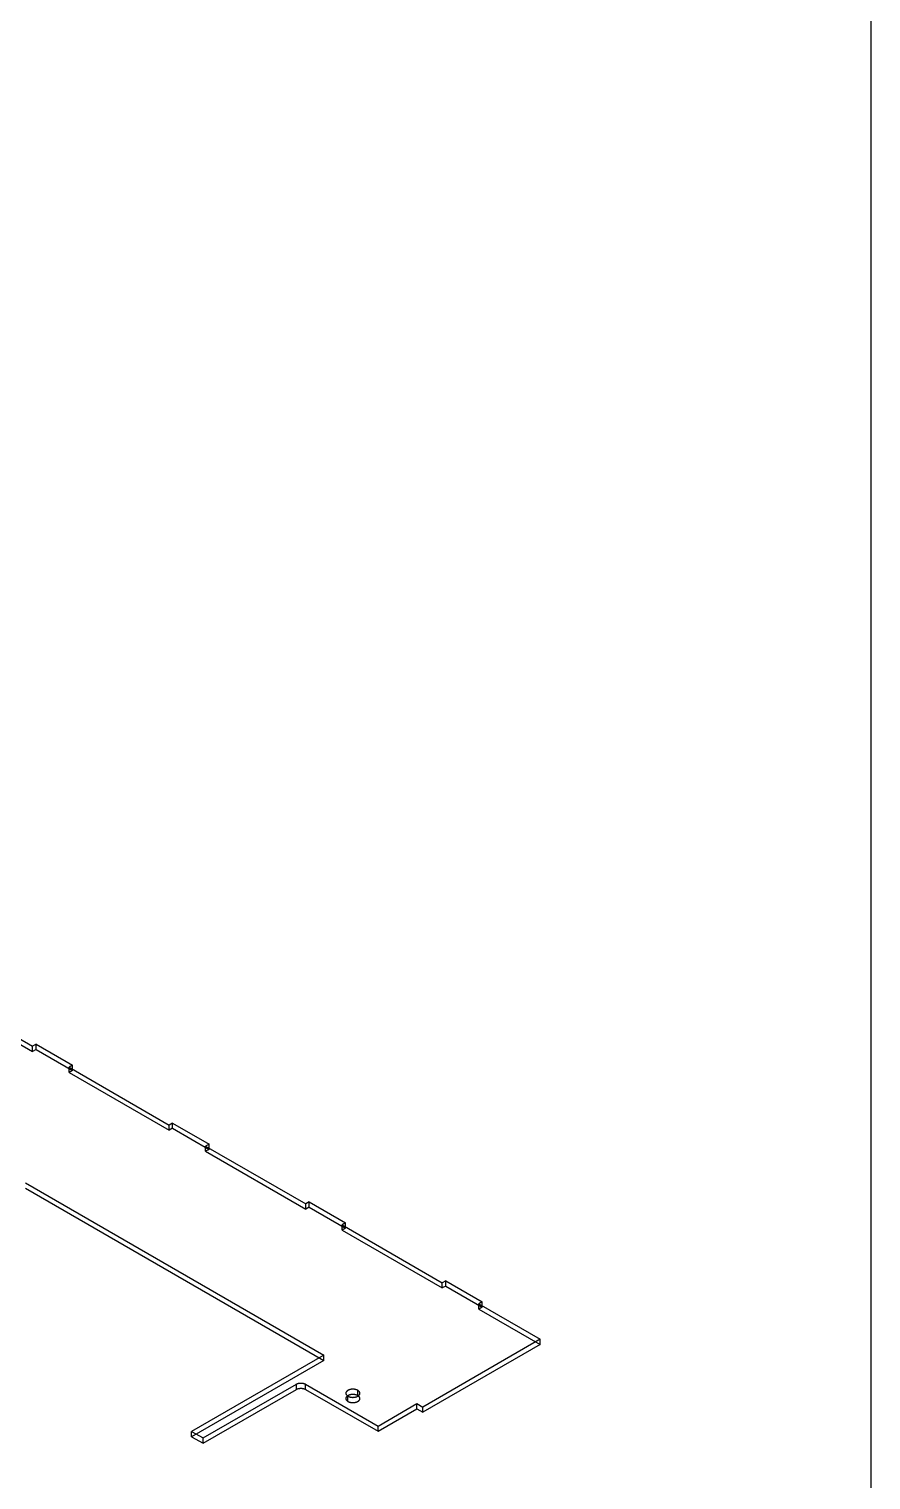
# Model space of a CAD drawing. Header units: inches. Extents: x 2 to 134, y 2 to 86.
# Drawn here: x 121.67 to 134.11, y 42.3 to 63.75 of the extents above; entities that cross this region are included whole.
import ezdxf

# ---------------------------------------------------------------- set-up
doc = ezdxf.new("R2010")
doc.units = ezdxf.units.IN
doc.header["$MEASUREMENT"] = 0

msp = doc.modelspace()

# ---------------------------------------------------------------- linework, layer by layer
at = {"layer": 'OUTLINE'}
for p, q in [((134.111, 86.111), (134.111, 1.889)), ((120.239, 49.568), (121.719, 48.713)), ((120.239, 49.49), (121.719, 48.636)), ((121.77, 48.742), (121.719, 48.713)), ((121.719, 48.636), (121.719, 48.713)), ((121.77, 48.665), (121.77, 48.742)), ((121.77, 48.742), (122.308, 48.432)), ((121.77, 48.665), (121.719, 48.636)), ((121.77, 48.665), (122.308, 48.354)), ((122.308, 48.432), (122.258, 48.403)), ((122.258, 48.403), (123.738, 47.548)), ((122.258, 48.325), (122.258, 48.403)), ((122.308, 48.354), (122.258, 48.325)), ((122.258, 48.325), (123.738, 47.47)), ((122.308, 48.354), (122.308, 48.432)), ((123.789, 47.577), (123.738, 47.548)), ((123.738, 47.47), (123.738, 47.548)), ((123.789, 47.499), (123.738, 47.47)), ((123.789, 47.499), (123.789, 47.577)), ((123.789, 47.577), (124.327, 47.266)), ((123.789, 47.499), (124.327, 47.188)), ((124.327, 47.266), (124.276, 47.237)), ((124.276, 47.159), (124.276, 47.237)), ((124.276, 47.237), (125.757, 46.382)), ((124.327, 47.188), (124.276, 47.159)), ((124.327, 47.188), (124.327, 47.266)), ((124.276, 47.159), (125.757, 46.305)), ((121.613, 46.691), (126.022, 44.145)), ((121.613, 46.613), (126.022, 44.068)), ((125.807, 46.411), (125.757, 46.382)), ((125.757, 46.305), (125.757, 46.382)), ((125.807, 46.334), (125.757, 46.305)), ((125.807, 46.334), (125.807, 46.411)), ((125.807, 46.411), (126.346, 46.101)), ((125.807, 46.334), (126.346, 46.023)), ((126.346, 46.101), (126.295, 46.071)), ((126.295, 45.994), (126.295, 46.071)), ((126.295, 46.071), (127.775, 45.217)), ((126.346, 46.023), (126.295, 45.994)), ((126.295, 45.994), (127.775, 45.139)), ((126.346, 46.023), (126.346, 46.101)), ((127.826, 45.246), (127.775, 45.217)), ((127.775, 45.139), (127.775, 45.217)), ((127.826, 45.168), (127.775, 45.139)), ((127.826, 45.246), (128.364, 44.935)), ((127.826, 45.168), (127.826, 45.246)), ((127.826, 45.168), (128.364, 44.857)), ((128.364, 44.935), (128.314, 44.906)), ((128.314, 44.906), (129.222, 44.381)), ((128.314, 44.828), (128.314, 44.906)), ((128.364, 44.857), (128.314, 44.828)), ((128.314, 44.828), (129.222, 44.304)), ((128.364, 44.857), (128.364, 44.935)), ((129.222, 44.381), (127.485, 43.378)), ((129.222, 44.304), (127.485, 43.301)), ((129.222, 44.304), (129.222, 44.381)), ((126.022, 44.145), (124.07, 43.019)), ((126.022, 44.068), (124.07, 42.941)), ((126.022, 44.068), (126.022, 44.145)), ((124.239, 42.922), (125.618, 43.718)), ((124.239, 42.844), (125.618, 43.64)), ((125.618, 43.718), (125.62, 43.719)), ((125.618, 43.64), (125.618, 43.718)), ((125.618, 43.64), (125.62, 43.641)), ((125.62, 43.719), (125.621, 43.72)), ((125.62, 43.641), (125.621, 43.642)), ((125.621, 43.72), (125.623, 43.721)), ((125.621, 43.642), (125.623, 43.643)), ((125.623, 43.721), (125.625, 43.722)), ((125.623, 43.643), (125.625, 43.644)), ((125.625, 43.722), (125.627, 43.723)), ((125.625, 43.644), (125.627, 43.645)), ((125.627, 43.723), (125.629, 43.723)), ((125.627, 43.645), (125.629, 43.646)), ((125.629, 43.723), (125.631, 43.724)), ((125.629, 43.646), (125.631, 43.646)), ((125.631, 43.724), (125.632, 43.725)), ((125.631, 43.646), (125.632, 43.647)), ((125.632, 43.725), (125.634, 43.726)), ((125.632, 43.647), (125.634, 43.648)), ((125.634, 43.726), (125.636, 43.726)), ((125.634, 43.648), (125.636, 43.649)), ((125.636, 43.726), (125.638, 43.727)), ((125.636, 43.649), (125.638, 43.649)), ((125.638, 43.727), (125.64, 43.728)), ((125.638, 43.649), (125.64, 43.65)), ((125.64, 43.728), (125.643, 43.728)), ((125.64, 43.65), (125.643, 43.651)), ((125.643, 43.728), (125.645, 43.729)), ((125.643, 43.651), (125.645, 43.651)), ((125.645, 43.729), (125.647, 43.729)), ((125.645, 43.651), (125.647, 43.652)), ((125.647, 43.729), (125.649, 43.73)), ((125.647, 43.652), (125.649, 43.652)), ((125.649, 43.73), (125.651, 43.731)), ((125.649, 43.652), (125.651, 43.653)), ((125.651, 43.731), (125.653, 43.731)), ((125.651, 43.653), (125.653, 43.653)), ((125.653, 43.731), (125.656, 43.731)), ((125.653, 43.653), (125.656, 43.654)), ((125.656, 43.731), (125.658, 43.732)), ((125.656, 43.654), (125.658, 43.654)), ((125.658, 43.732), (125.66, 43.732)), ((125.658, 43.654), (125.66, 43.654)), ((125.66, 43.732), (125.662, 43.733)), ((125.66, 43.654), (125.662, 43.655)), ((125.662, 43.733), (125.665, 43.733)), ((125.662, 43.655), (125.665, 43.655)), ((125.665, 43.733), (125.667, 43.733)), ((125.665, 43.655), (125.667, 43.655)), ((125.667, 43.733), (125.669, 43.733)), ((125.667, 43.655), (125.669, 43.656)), ((125.669, 43.733), (125.671, 43.734)), ((125.669, 43.656), (125.671, 43.656)), ((125.671, 43.734), (125.674, 43.734)), ((125.671, 43.656), (125.674, 43.656)), ((125.674, 43.734), (125.676, 43.734)), ((125.674, 43.656), (125.676, 43.656)), ((125.676, 43.734), (125.678, 43.734)), ((125.676, 43.656), (125.678, 43.656)), ((125.678, 43.734), (125.681, 43.734)), ((125.678, 43.656), (125.681, 43.656)), ((125.681, 43.734), (125.683, 43.734)), ((125.681, 43.656), (125.683, 43.656)), ((125.683, 43.734), (125.685, 43.734)), ((125.683, 43.656), (125.685, 43.656)), ((125.685, 43.734), (125.688, 43.734)), ((125.685, 43.656), (125.688, 43.656)), ((125.688, 43.734), (125.69, 43.734)), ((125.688, 43.656), (125.69, 43.656)), ((125.69, 43.734), (125.692, 43.734)), ((125.69, 43.656), (125.692, 43.656)), ((125.692, 43.734), (125.695, 43.734)), ((125.692, 43.656), (125.695, 43.656)), ((125.695, 43.734), (125.697, 43.734)), ((125.695, 43.656), (125.697, 43.656)), ((125.697, 43.734), (125.699, 43.734)), ((125.697, 43.656), (125.699, 43.656)), ((125.699, 43.734), (125.702, 43.733)), ((125.699, 43.656), (125.702, 43.656)), ((125.702, 43.733), (125.704, 43.733)), ((125.702, 43.656), (125.704, 43.655)), ((125.704, 43.733), (125.706, 43.733)), ((125.704, 43.655), (125.706, 43.655)), ((125.706, 43.733), (125.708, 43.733)), ((125.706, 43.655), (125.708, 43.655)), ((125.708, 43.733), (125.711, 43.732)), ((125.708, 43.655), (125.711, 43.654)), ((125.711, 43.732), (125.713, 43.732)), ((125.711, 43.654), (125.713, 43.654)), ((125.713, 43.732), (125.715, 43.731)), ((125.713, 43.654), (125.715, 43.654)), ((125.715, 43.731), (125.717, 43.731)), ((125.715, 43.654), (125.717, 43.653)), ((125.717, 43.731), (125.72, 43.731)), ((125.717, 43.653), (125.72, 43.653)), ((125.72, 43.731), (125.722, 43.73)), ((125.72, 43.653), (125.722, 43.652)), ((125.722, 43.73), (125.724, 43.729)), ((125.722, 43.652), (125.724, 43.652)), ((125.724, 43.729), (125.726, 43.729)), ((125.724, 43.652), (125.726, 43.651)), ((125.726, 43.729), (125.728, 43.728)), ((125.726, 43.651), (125.728, 43.651)), ((125.728, 43.728), (125.73, 43.728)), ((125.728, 43.651), (125.73, 43.65)), ((125.73, 43.728), (125.732, 43.727)), ((125.73, 43.65), (125.732, 43.649)), ((125.732, 43.727), (125.734, 43.726)), ((125.732, 43.649), (125.734, 43.649)), ((125.734, 43.726), (125.736, 43.726)), ((125.734, 43.649), (125.736, 43.648)), ((125.736, 43.726), (125.738, 43.725)), ((125.736, 43.648), (125.738, 43.647)), ((125.738, 43.725), (125.74, 43.724)), ((125.738, 43.647), (125.74, 43.646)), ((125.74, 43.724), (125.742, 43.723)), ((125.74, 43.646), (125.742, 43.646)), ((125.742, 43.723), (125.744, 43.723)), ((125.742, 43.646), (125.744, 43.645)), ((125.744, 43.723), (125.746, 43.722)), ((125.744, 43.645), (125.746, 43.644)), ((125.746, 43.722), (125.748, 43.721)), ((125.746, 43.644), (125.748, 43.643)), ((125.748, 43.721), (125.749, 43.72)), ((125.748, 43.643), (125.749, 43.642)), ((125.749, 43.72), (125.751, 43.719)), ((125.749, 43.642), (125.751, 43.641)), ((125.751, 43.719), (125.753, 43.718)), ((125.751, 43.641), (125.753, 43.64)), ((125.753, 43.64), (125.753, 43.718)), ((125.753, 43.718), (126.826, 43.098)), ((125.753, 43.64), (126.826, 43.021)), ((126.35, 43.588), (126.349, 43.585)), ((126.349, 43.585), (126.349, 43.582)), ((126.349, 43.582), (126.349, 43.579)), ((126.349, 43.579), (126.35, 43.576)), ((126.351, 43.594), (126.35, 43.591)), ((126.35, 43.591), (126.35, 43.588)), ((126.35, 43.576), (126.35, 43.574)), ((126.35, 43.574), (126.351, 43.571)), ((126.352, 43.597), (126.351, 43.594)), ((126.351, 43.571), (126.352, 43.568)), ((126.354, 43.6), (126.352, 43.597)), ((126.352, 43.568), (126.354, 43.565)), ((126.355, 43.603), (126.354, 43.6)), ((126.354, 43.565), (126.355, 43.562)), ((126.357, 43.605), (126.355, 43.603)), ((126.355, 43.562), (126.357, 43.559)), ((126.359, 43.608), (126.357, 43.605)), ((126.357, 43.559), (126.359, 43.557)), ((126.362, 43.611), (126.359, 43.608)), ((126.359, 43.557), (126.362, 43.554)), ((126.364, 43.613), (126.362, 43.611)), ((126.362, 43.554), (126.364, 43.551)), ((126.367, 43.616), (126.364, 43.613)), ((126.364, 43.551), (126.367, 43.549)), ((126.37, 43.618), (126.367, 43.616)), ((126.367, 43.549), (126.37, 43.547)), ((126.37, 43.54), (126.367, 43.538)), ((126.373, 43.62), (126.37, 43.618)), ((126.37, 43.547), (126.373, 43.544)), ((126.373, 43.543), (126.37, 43.54)), ((126.376, 43.623), (126.373, 43.62)), ((126.376, 43.545), (126.373, 43.543)), ((126.373, 43.544), (126.376, 43.542)), ((126.38, 43.625), (126.376, 43.623)), ((126.38, 43.547), (126.376, 43.545)), ((126.376, 43.542), (126.38, 43.54)), ((126.384, 43.627), (126.38, 43.625)), ((126.384, 43.549), (126.38, 43.547)), ((126.38, 43.54), (126.384, 43.538)), ((126.38, 43.462), (126.38, 43.54)), ((126.387, 43.629), (126.384, 43.627)), ((126.387, 43.551), (126.384, 43.549)), ((126.391, 43.631), (126.387, 43.629)), ((126.391, 43.553), (126.387, 43.551)), ((126.396, 43.632), (126.391, 43.631)), ((126.396, 43.555), (126.391, 43.553)), ((126.4, 43.634), (126.396, 43.632)), ((126.4, 43.556), (126.396, 43.555)), ((126.404, 43.635), (126.4, 43.634)), ((126.404, 43.558), (126.4, 43.556)), ((126.409, 43.637), (126.404, 43.635)), ((126.409, 43.559), (126.404, 43.558)), ((126.414, 43.638), (126.409, 43.637)), ((126.414, 43.56), (126.409, 43.559)), ((126.418, 43.639), (126.414, 43.638)), ((126.418, 43.561), (126.414, 43.56)), ((126.423, 43.64), (126.418, 43.639)), ((126.423, 43.562), (126.418, 43.561)), ((126.428, 43.641), (126.423, 43.64)), ((126.428, 43.563), (126.423, 43.562)), ((126.433, 43.641), (126.428, 43.641)), ((126.433, 43.564), (126.428, 43.563)), ((126.438, 43.642), (126.433, 43.641)), ((126.438, 43.564), (126.433, 43.564)), ((126.443, 43.642), (126.438, 43.642)), ((126.443, 43.564), (126.438, 43.564)), ((126.448, 43.642), (126.443, 43.642)), ((126.448, 43.565), (126.443, 43.564)), ((126.453, 43.642), (126.448, 43.642)), ((126.453, 43.565), (126.448, 43.565)), ((126.459, 43.642), (126.453, 43.642)), ((126.459, 43.565), (126.453, 43.565)), ((126.464, 43.642), (126.459, 43.642)), ((126.464, 43.564), (126.459, 43.565)), ((126.469, 43.642), (126.464, 43.642)), ((126.469, 43.564), (126.464, 43.564)), ((126.474, 43.641), (126.469, 43.642)), ((126.474, 43.564), (126.469, 43.564)), ((126.479, 43.641), (126.474, 43.641)), ((126.479, 43.563), (126.474, 43.564)), ((126.484, 43.64), (126.479, 43.641)), ((126.484, 43.562), (126.479, 43.563)), ((126.488, 43.639), (126.484, 43.64)), ((126.488, 43.561), (126.484, 43.562)), ((126.493, 43.638), (126.488, 43.639)), ((126.493, 43.56), (126.488, 43.561)), ((126.498, 43.637), (126.493, 43.638)), ((126.498, 43.559), (126.493, 43.56)), ((126.502, 43.635), (126.498, 43.637)), ((126.502, 43.558), (126.498, 43.559)), ((126.507, 43.634), (126.502, 43.635)), ((126.507, 43.556), (126.502, 43.558)), ((126.511, 43.632), (126.507, 43.634)), ((126.511, 43.555), (126.507, 43.556)), ((126.515, 43.631), (126.511, 43.632)), ((126.515, 43.553), (126.511, 43.555)), ((126.519, 43.629), (126.515, 43.631)), ((126.519, 43.551), (126.515, 43.553)), ((126.523, 43.627), (126.519, 43.629)), ((126.523, 43.549), (126.519, 43.551)), ((126.527, 43.625), (126.523, 43.627)), ((126.527, 43.547), (126.523, 43.549)), ((126.523, 43.538), (126.527, 43.54)), ((126.531, 43.623), (126.527, 43.625)), ((126.527, 43.547), (126.527, 43.625)), ((126.531, 43.545), (126.527, 43.547)), ((126.527, 43.54), (126.531, 43.542)), ((126.534, 43.62), (126.531, 43.623)), ((126.534, 43.543), (126.531, 43.545)), ((126.531, 43.542), (126.534, 43.544)), ((126.537, 43.618), (126.534, 43.62)), ((126.534, 43.544), (126.537, 43.547)), ((126.537, 43.54), (126.534, 43.543)), ((126.54, 43.616), (126.537, 43.618)), ((126.537, 43.547), (126.54, 43.549)), ((126.54, 43.538), (126.537, 43.54)), ((126.543, 43.613), (126.54, 43.616)), ((126.54, 43.549), (126.543, 43.551)), ((126.545, 43.611), (126.543, 43.613)), ((126.543, 43.551), (126.545, 43.554)), ((126.547, 43.608), (126.545, 43.611)), ((126.545, 43.554), (126.547, 43.557)), ((126.55, 43.605), (126.547, 43.608)), ((126.547, 43.557), (126.55, 43.559)), ((126.551, 43.603), (126.55, 43.605)), ((126.55, 43.559), (126.551, 43.562)), ((126.553, 43.6), (126.551, 43.603)), ((126.551, 43.562), (126.553, 43.565)), ((126.554, 43.597), (126.553, 43.6)), ((126.553, 43.565), (126.554, 43.568)), ((126.555, 43.594), (126.554, 43.597)), ((126.554, 43.568), (126.555, 43.571)), ((126.556, 43.591), (126.555, 43.594)), ((126.555, 43.571), (126.556, 43.574)), ((126.557, 43.588), (126.556, 43.591)), ((126.556, 43.574), (126.557, 43.576)), ((126.557, 43.585), (126.557, 43.588)), ((126.557, 43.582), (126.557, 43.585)), ((126.557, 43.579), (126.557, 43.582)), ((126.557, 43.576), (126.557, 43.579)), ((126.35, 43.511), (126.349, 43.508)), ((126.349, 43.508), (126.349, 43.505)), ((126.349, 43.505), (126.349, 43.502)), ((126.349, 43.502), (126.35, 43.499)), ((126.351, 43.516), (126.35, 43.513)), ((126.35, 43.513), (126.35, 43.511)), ((126.35, 43.499), (126.35, 43.496)), ((126.35, 43.496), (126.351, 43.493)), ((126.352, 43.519), (126.351, 43.516)), ((126.351, 43.493), (126.352, 43.49)), ((126.354, 43.522), (126.352, 43.519)), ((126.352, 43.49), (126.354, 43.487)), ((126.355, 43.525), (126.354, 43.522)), ((126.354, 43.487), (126.355, 43.484)), ((126.357, 43.528), (126.355, 43.525)), ((126.355, 43.484), (126.357, 43.482)), ((126.359, 43.53), (126.357, 43.528)), ((126.357, 43.482), (126.359, 43.479)), ((126.362, 43.533), (126.359, 43.53)), ((126.359, 43.479), (126.362, 43.476)), ((126.364, 43.536), (126.362, 43.533)), ((126.362, 43.476), (126.364, 43.474)), ((126.367, 43.538), (126.364, 43.536)), ((126.364, 43.474), (126.367, 43.471)), ((126.367, 43.471), (126.37, 43.469)), ((126.37, 43.469), (126.373, 43.467)), ((126.373, 43.467), (126.376, 43.464)), ((126.376, 43.464), (126.38, 43.462)), ((126.38, 43.462), (126.384, 43.46)), ((126.384, 43.538), (126.387, 43.536)), ((126.384, 43.46), (126.387, 43.458)), ((126.387, 43.536), (126.391, 43.534)), ((126.387, 43.458), (126.391, 43.456)), ((126.391, 43.534), (126.396, 43.532)), ((126.391, 43.456), (126.396, 43.455)), ((126.396, 43.532), (126.4, 43.531)), ((126.396, 43.455), (126.4, 43.453)), ((126.4, 43.531), (126.404, 43.529)), ((126.4, 43.453), (126.404, 43.452)), ((126.404, 43.529), (126.409, 43.528)), ((126.404, 43.452), (126.409, 43.45)), ((126.409, 43.528), (126.414, 43.527)), ((126.409, 43.45), (126.414, 43.449)), ((126.414, 43.527), (126.418, 43.526)), ((126.414, 43.449), (126.418, 43.448)), ((126.418, 43.526), (126.423, 43.525)), ((126.418, 43.448), (126.423, 43.447)), ((126.423, 43.525), (126.428, 43.524)), ((126.423, 43.447), (126.428, 43.446)), ((126.428, 43.524), (126.433, 43.523)), ((126.428, 43.446), (126.433, 43.446)), ((126.433, 43.523), (126.438, 43.523)), ((126.433, 43.446), (126.438, 43.445)), ((126.438, 43.523), (126.443, 43.523)), ((126.438, 43.445), (126.443, 43.445)), ((126.443, 43.523), (126.448, 43.522)), ((126.443, 43.445), (126.448, 43.445)), ((126.448, 43.522), (126.453, 43.522)), ((126.448, 43.445), (126.453, 43.445)), ((126.453, 43.522), (126.459, 43.522)), ((126.453, 43.445), (126.459, 43.445)), ((126.459, 43.522), (126.464, 43.523)), ((126.459, 43.445), (126.464, 43.445)), ((126.464, 43.523), (126.469, 43.523)), ((126.464, 43.445), (126.469, 43.445)), ((126.469, 43.523), (126.474, 43.523)), ((126.469, 43.445), (126.474, 43.446)), ((126.474, 43.523), (126.479, 43.524)), ((126.474, 43.446), (126.479, 43.446)), ((126.479, 43.524), (126.484, 43.525)), ((126.479, 43.446), (126.484, 43.447)), ((126.484, 43.525), (126.488, 43.526)), ((126.484, 43.447), (126.488, 43.448)), ((126.488, 43.526), (126.493, 43.527)), ((126.488, 43.448), (126.493, 43.449)), ((126.493, 43.527), (126.498, 43.528)), ((126.493, 43.449), (126.498, 43.45)), ((126.498, 43.528), (126.502, 43.529)), ((126.498, 43.45), (126.502, 43.452)), ((126.502, 43.529), (126.507, 43.531)), ((126.502, 43.452), (126.507, 43.453)), ((126.507, 43.531), (126.511, 43.532)), ((126.507, 43.453), (126.511, 43.455)), ((126.511, 43.532), (126.515, 43.534)), ((126.511, 43.455), (126.515, 43.456)), ((126.515, 43.534), (126.519, 43.536)), ((126.515, 43.456), (126.519, 43.458)), ((126.519, 43.536), (126.523, 43.538)), ((126.519, 43.458), (126.523, 43.46)), ((126.523, 43.46), (126.527, 43.462)), ((126.527, 43.462), (126.531, 43.464)), ((126.531, 43.464), (126.534, 43.467)), ((126.534, 43.467), (126.537, 43.469)), ((126.537, 43.469), (126.54, 43.471)), ((126.543, 43.536), (126.54, 43.538)), ((126.54, 43.471), (126.543, 43.474)), ((126.545, 43.533), (126.543, 43.536)), ((126.543, 43.474), (126.545, 43.476)), ((126.547, 43.53), (126.545, 43.533)), ((126.545, 43.476), (126.547, 43.479)), ((126.55, 43.528), (126.547, 43.53)), ((126.547, 43.479), (126.55, 43.482)), ((126.551, 43.525), (126.55, 43.528)), ((126.55, 43.482), (126.551, 43.484)), ((126.553, 43.522), (126.551, 43.525)), ((126.551, 43.484), (126.553, 43.487)), ((126.554, 43.519), (126.553, 43.522)), ((126.553, 43.487), (126.554, 43.49)), ((126.555, 43.516), (126.554, 43.519)), ((126.554, 43.49), (126.555, 43.493)), ((126.556, 43.513), (126.555, 43.516)), ((126.555, 43.493), (126.556, 43.496)), ((126.557, 43.511), (126.556, 43.513)), ((126.556, 43.496), (126.557, 43.499)), ((126.557, 43.508), (126.557, 43.511)), ((126.557, 43.505), (126.557, 43.508)), ((126.557, 43.502), (126.557, 43.505)), ((126.557, 43.499), (126.557, 43.502)), ((126.826, 43.098), (127.398, 43.429)), ((126.826, 43.021), (127.398, 43.351)), ((127.398, 43.429), (127.485, 43.378)), ((127.398, 43.351), (127.398, 43.429)), ((127.398, 43.351), (127.485, 43.301)), ((127.485, 43.301), (127.485, 43.378)), ((124.07, 43.019), (124.239, 42.922)), ((124.07, 42.941), (124.07, 43.019)), ((124.07, 42.941), (124.239, 42.844)), ((124.239, 42.844), (124.239, 42.922)), ((126.826, 43.021), (126.826, 43.098))]:
    msp.add_line(p, q, dxfattribs=at)

doc.saveas('drawing.dxf')
